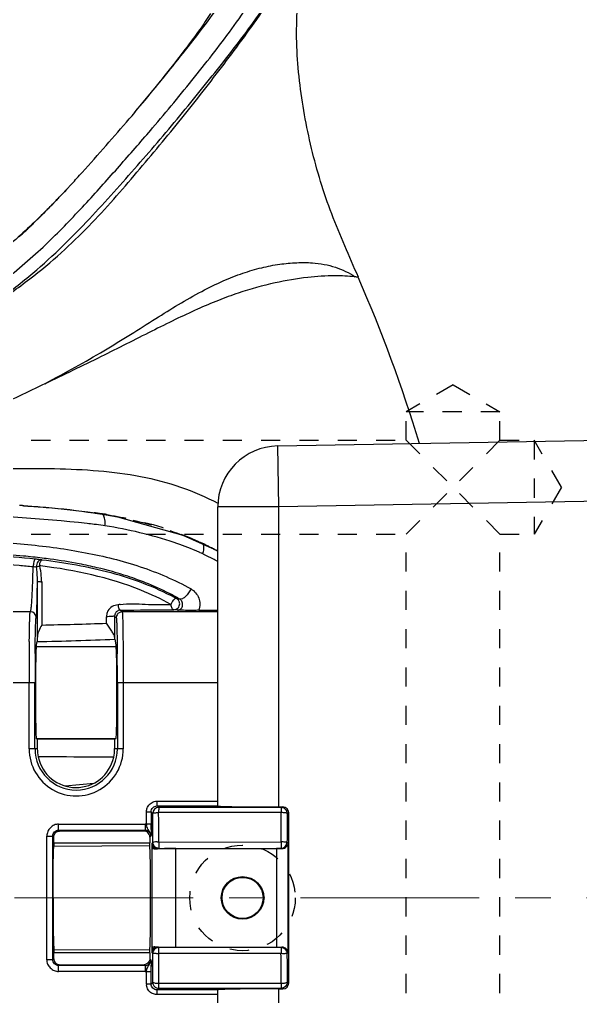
# Model space of a CAD drawing. Header units: millimetres. Extents: x 1540 to 3369, y -3458 to 1222.
# Drawn here: x 2377.7 to 2425.6, y -434.2 to -350.9 of the extents above; entities that cross this region are included whole.
import ezdxf

# ---------------------------------------------------------------- set-up
doc = ezdxf.new("R2010")
doc.units = ezdxf.units.MM
doc.header["$LTSCALE"] = 16.335
doc.linetypes.add('CENTER', pattern=[0.6, 0.375, -0.075, 0.075, -0.075])
doc.linetypes.add('HIDDEN', pattern=[0.2, 0.1, -0.1])
doc.layers.add('21', color=7, linetype='CONTINUOUS')
doc.layers.add('center', color=1, linetype='CENTER', lineweight=9)

msp = doc.modelspace()

# ---------------------------------------------------------------- linework, layer by layer
at = {"layer": '21', "color": 8, "linetype": 'HIDDEN'}
for p, q in [((2381.395, -365.728), (2381.741, -365.357)), ((2380.511, -366.661), (2380.805, -366.354)), ((2380.805, -366.354), (2381.101, -366.042)), ((2381.101, -366.042), (2381.395, -365.728)), ((2379.655, -367.535), (2379.941, -367.247)), ((2379.941, -367.247), (2380.222, -366.959)), ((2380.222, -366.959), (2380.511, -366.661)), ((2378.811, -368.364), (2379.087, -368.096)), ((2379.087, -368.096), (2379.367, -367.821)), ((2379.367, -367.821), (2379.655, -367.535)), ((2378.001, -369.125), (2378.285, -368.862)), ((2378.285, -368.862), (2378.548, -368.614)), ((2378.548, -368.614), (2378.811, -368.364)), ((2377.706, -369.393), (2378.001, -369.125)), ((2414.711, -382.005), (2410.711, -384.314)), ((2414.711, -382.005), (2418.711, -384.314)), ((2410.711, -386.737), (2410.711, -384.314)), ((2418.711, -384.314), (2410.711, -384.314)), ((2418.711, -386.737), (2418.711, -384.314)), ((2084.711, -386.737), (2410.711, -386.737)), ((2410.711, -386.737), (2414.711, -390.737)), ((2410.711, -386.737), (2410.97, -386.995)), ((2410.97, -386.995), (2411.397, -387.422)), ((2418.711, -386.737), (2414.711, -390.737)), ((2418.711, -386.737), (2418.567, -386.881)), ((2418.711, -386.737), (2421.634, -386.737)), ((2421.634, -386.737), (2421.634, -394.737)), ((2423.944, -390.737), (2421.634, -386.737)), ((2411.397, -387.422), (2411.792, -387.818)), ((2410.711, -394.737), (2414.711, -390.737)), ((2418.711, -394.737), (2414.711, -390.737)), ((2423.944, -390.737), (2421.634, -394.737)), ((2384.876, -393.039), (2384.216, -392.942)), ((2384.3, -392.959), (2384.392, -392.972)), ((2384.593, -392.998), (2384.392, -392.968)), ((2384.392, -392.972), (2384.794, -393.028)), ((2384.794, -393.028), (2384.593, -392.998)), ((2384.794, -393.028), (2384.962, -393.052)), ((2084.711, -394.737), (2410.711, -394.737)), ((2410.711, -456.737), (2410.711, -394.737)), ((2418.711, -456.737), (2418.711, -394.737)), ((2418.711, -394.737), (2421.634, -394.737)), ((2393.088, -395.406), (2393.438, -395.573)), ((2393.438, -395.573), (2393.315, -395.513)), ((2400.059, -418.046), (2400.196, -418.001)), ((2388.963, -419.641), (2388.962, -419.773)), ((2388.964, -419.506), (2388.963, -419.641)), ((2388.365, -420.055), (2388.446, -419.975)), ((2389.592, -421.548), (2389.611, -421.529)), ((2389.611, -421.457), (2389.611, -421.529)), ((2389.48, -429.947), (2389.592, -429.953)), ((2389.592, -429.953), (2389.611, -429.972)), ((2391.066, -429.953), (2389.611, -429.972)), ((2389.611, -430.043), (2389.611, -429.972)), ((2400.045, -429.972), (2399.652, -429.953)), ((2388.446, -431.526), (2388.365, -431.446))]:
    msp.add_line(p, q, dxfattribs=at)
at = {"layer": '21', "color": 7, "linetype": 'Continuous'}
for p, q in [((2382.163, -364.897), (2381.741, -365.357)), ((2399.754, -387.22), (2484.711, -385.737)), ((2399.845, -392.419), (2399.754, -387.22)), ((2484.711, -390.938), (2399.845, -392.419)), ((2383.576, -392.859), (2383.577, -392.847)), ((2383.576, -392.859), (2384.3, -392.959)), ((2383.578, -392.841), (2384.394, -392.955)), ((2384.167, -392.936), (2386.095, -393.27)), ((2384.394, -392.955), (2384.797, -393.011)), ((2384.797, -393.011), (2384.964, -393.035)), ((2384.964, -393.035), (2385.075, -393.05)), ((2394.645, -417.907), (2394.645, -392.419)), ((2399.845, -392.419), (2394.645, -392.419)), ((2399.845, -418.001), (2399.845, -392.419)), ((2386.095, -393.27), (2391.673, -394.831)), ((2385.028, -394.021), (2384.879, -394.002)), ((2391.673, -394.831), (2394.15, -395.929)), ((2393.853, -395.779), (2393.718, -395.712)), ((2393.891, -395.807), (2393.981, -395.854)), ((2394.163, -395.949), (2394.165, -395.944)), ((2394.165, -395.944), (2394.166, -395.942)), ((2394.166, -395.942), (2394.168, -395.938)), ((2394.168, -395.938), (2394.168, -395.938)), ((2379.567, -397.449), (2379.466, -397.436)), ((2378.652, -401.37), (2375.152, -401.37)), ((2378.652, -401.37), (2378.666, -401.356)), ((2386.343, -401.22), (2386.493, -401.37)), ((2394.645, -401.37), (2386.493, -401.37)), ((2391.221, -401.231), (2390.9, -401.179)), ((2379.155, -401.873), (2379.169, -401.859)), ((2385.99, -401.873), (2385.849, -401.732)), ((2385.849, -401.732), (2385.85, -402.327)), ((2385.85, -402.327), (2385.852, -403.511)), ((2379.167, -404.351), (2379.245, -403.906)), ((2385.863, -403.691), (2385.978, -404.351)), ((2385.978, -404.351), (2379.167, -404.351)), ((2379.06, -407.405), (2357.423, -407.405)), ((2378.558, -413.042), (2378.558, -407.405)), ((2379.06, -413.042), (2379.06, -407.405)), ((2386.085, -407.405), (2386.085, -413.042)), ((2394.645, -407.405), (2386.085, -407.405)), ((2386.588, -407.405), (2386.588, -413.042)), ((2379.167, -412.151), (2385.978, -412.151)), ((2379.234, -412.184), (2379.167, -412.151)), ((2385.879, -412.2), (2385.978, -412.151)), ((2379.258, -413.042), (2378.558, -413.042)), ((2386.588, -413.042), (2385.854, -413.042)), ((2381.62, -416.205), (2384.091, -415.962)), ((2389.467, -417.907), (2389.467, -417.505)), ((2389.467, -417.505), (2394.645, -417.505)), ((2389.467, -417.907), (2394.645, -417.907)), ((2389.467, -417.907), (2389.607, -418.046)), ((2400.059, -418.046), (2389.607, -418.046)), ((2399.845, -418.001), (2400.196, -418.001)), ((2400.059, -418.046), (2400.059, -418.483)), ((2388.562, -419.478), (2388.562, -418.41)), ((2388.562, -418.41), (2388.964, -418.41)), ((2388.964, -418.41), (2388.964, -419.506)), ((2389.104, -418.549), (2388.964, -418.41)), ((2389.105, -419.373), (2389.104, -418.549)), ((2400.059, -418.483), (2389.595, -418.478)), ((2400.045, -420.982), (2400.059, -418.483)), ((2400.562, -418.549), (2400.699, -418.504)), ((2400.699, -432.997), (2400.699, -418.504)), ((2381.072, -419.975), (2381.072, -419.472)), ((2381.072, -419.472), (2388.446, -419.472)), ((2388.446, -419.472), (2388.446, -419.975)), ((2388.964, -419.478), (2388.562, -419.478)), ((2389.107, -420.199), (2389.105, -419.373)), ((2380.067, -431.024), (2380.067, -420.478)), ((2380.067, -420.478), (2380.569, -420.478)), ((2380.569, -431.024), (2380.569, -420.478)), ((2380.569, -420.478), (2380.665, -420.566)), ((2381.072, -419.975), (2388.446, -419.975)), ((2381.072, -419.975), (2381.153, -420.055)), ((2388.365, -420.055), (2381.153, -420.055)), ((2388.949, -420.478), (2388.853, -420.566)), ((2388.959, -419.911), (2388.959, -419.923)), ((2389.108, -421.026), (2389.107, -420.199)), ((2380.667, -421.061), (2380.667, -421.334)), ((2380.667, -421.061), (2388.851, -421.061)), ((2380.667, -421.334), (2388.851, -421.295)), ((2388.851, -421.295), (2388.851, -421.061)), ((2389.055, -421.08), (2389.108, -421.026)), ((2389.055, -430.422), (2389.055, -421.08)), ((2389.611, -421.009), (2400.045, -420.982)), ((2389.611, -421.009), (2389.611, -421.457)), ((2400.045, -420.982), (2400.045, -421.529)), ((2400.657, -421.062), (2400.547, -421.026)), ((2400.657, -430.439), (2400.657, -421.062)), ((2389.611, -421.529), (2400.045, -421.529)), ((2391.066, -429.953), (2391.066, -421.548)), ((2399.652, -421.548), (2399.652, -429.953)), ((2400.045, -421.529), (2400.109, -421.55)), ((2380.667, -430.168), (2380.667, -430.44)), ((2388.851, -430.206), (2380.667, -430.168)), ((2388.851, -430.44), (2380.667, -430.44)), ((2388.851, -430.44), (2388.851, -430.206)), ((2389.108, -430.475), (2389.055, -430.422)), ((2389.107, -431.302), (2389.108, -430.475)), ((2389.607, -433.455), (2389.609, -430.489)), ((2389.609, -430.489), (2389.611, -430.043)), ((2400.03, -430.496), (2389.609, -430.489)), ((2391.066, -429.953), (2399.652, -429.953)), ((2400.109, -429.951), (2400.045, -429.972)), ((2400.547, -430.477), (2400.657, -430.439)), ((2380.569, -431.024), (2380.067, -431.024)), ((2380.665, -430.936), (2380.569, -431.024)), ((2388.853, -430.935), (2388.949, -431.023)), ((2389.106, -432.013), (2389.107, -431.302)), ((2381.153, -431.446), (2381.072, -431.526)), ((2381.072, -432.029), (2381.072, -431.526)), ((2388.446, -431.526), (2381.072, -431.526)), ((2388.446, -432.029), (2381.072, -432.029)), ((2381.153, -431.446), (2388.365, -431.446)), ((2388.446, -431.526), (2388.446, -432.029)), ((2388.562, -433.091), (2388.562, -432.023)), ((2388.562, -432.023), (2388.964, -432.023)), ((2388.964, -433.091), (2388.964, -432.023)), ((2389.104, -432.952), (2389.105, -432.128)), ((2389.105, -432.128), (2389.106, -432.013)), ((2388.964, -433.091), (2389.104, -432.952)), ((2389.607, -433.019), (2400.056, -433.019)), ((2400.699, -432.997), (2400.562, -432.951)), ((2388.964, -433.091), (2388.562, -433.091)), ((2389.607, -433.455), (2389.467, -433.594)), ((2389.467, -433.996), (2389.467, -433.594)), ((2394.645, -433.594), (2389.467, -433.594)), ((2389.607, -433.455), (2400.06, -433.455)), ((2394.645, -459.055), (2394.645, -433.594)), ((2399.845, -459.055), (2399.845, -433.5)), ((2399.845, -433.5), (2400.196, -433.5)), ((2400.196, -433.5), (2400.06, -433.455)), ((2394.645, -433.996), (2389.467, -433.996))]:
    msp.add_line(p, q, dxfattribs=at)
for points in [[(2388.959, -419.923), (2388.964, -419.815), (2388.967, -419.747)], [(2388.967, -419.747), (2388.968, -419.669), (2388.969, -419.587), (2388.967, -419.521), (2388.965, -419.492)], [(2388.965, -432.013), (2388.971, -431.944), (2388.973, -431.866), (2388.972, -431.794), (2388.97, -431.734), (2388.967, -431.675), (2388.964, -431.616), (2388.962, -431.561), (2388.961, -431.499)]]:
    msp.add_lwpolyline(points, dxfattribs=at)
at = {"layer": '21', "color": 8, "linetype": 'HIDDEN'}
msp.add_lwpolyline([(2388.962, -419.773), (2388.96, -419.882), (2388.959, -419.911)], dxfattribs=at)
msp.add_circle((2396.757, -425.751), 4.5, dxfattribs=at)
at = {"layer": '21', "color": 7, "linetype": 'Continuous'}
for radius in [1.811, 1.75]:
    msp.add_circle((2396.757, -425.751), radius, dxfattribs=at)
for centre, radius, start, end in [((2405.164, -382.688), 9.952, 81.54493, 83.23082), ((2284.698, -425.751), 132.914, 16.94618, 23.45673), ((2399.845, -392.419), 5.2, 90.99999, 180), ((2371.694, -497.53), 105.411, 86.5193, 86.71788), ((2371.974, -487.304), 95.181, 86.30297, 86.52545), ((2377.843, -441.19), 48.674, 82.2629, 82.48769), ((2371.997, -495.335), 102.149, 83.19711, 83.5272), ((2372.402, -491.937), 98.726, 82.73949, 83.19643), ((2382.584, -420.211), 26.12, 66.35464, 66.99337), ((2382.677, -419.997), 25.886, 66.14677, 66.35398), ((2382.755, -419.821), 25.695, 65.62453, 66.14716), ((2345.533, -492.063), 106.937, 63.17255, 63.43307), ((2376.654, -428.718), 37.152, 62.35698, 62.8259), ((2422.336, -341.676), 61.15, 242.37355, 242.56574), ((2380.416, -422.523), 29.919, 61.94813, 62.64713), ((2386.312, -411.429), 17.356, 61.30863, 61.90458), ((2373.566, -447.128), 50.716, 82.29428, 83.07758), ((2365.728, -452.129), 62.187, 62.72895, 63.17245), ((2374.154, -435.783), 43.797, 62.10543, 62.72884), ((2375.973, -433.008), 36.387, 76.68453, 77.86111), ((2378.621, -423.813), 26.811, 68.40954, 69.9492), ((2381.051, -418.51), 20.876, 61.11221, 61.76298), ((2380.655, -419.292), 21.85, 60.45996, 61.20071), ((2378.666, -401.859), 0.503, 0.01994, 89.97867), ((2387.164, -406.171), 5.501, 98.92939, 100.71805), ((2373.771, 1244.903), 1646.171, 270.437573, 270.596196), ((2386.49, -401.874), 0.499, 168.42816, 179.90361), ((2371.699, -15.377), 387.192, 271.17486, 271.99235), ((2711.125, -407.354), 332.567, 179.4034, 180.00874), ((2369.603, -5.361), 398.662, 271.38585, 272.33751), ((2670.11, -407.368), 291.05, 179.5194, 179.83957), ((2701.544, -407.426), 322.483, 179.84489, 179.99623), ((2063.566, -407.426), 322.519, 0.00374, 0.15416), ((2382.573, -413.042), 4.015, 179.9999, 0.00007), ((2382.573, -413.042), 3.512, 180, 0), ((2382.711, -413.013), 3.453, 180.47975, 191.91771), ((2382.405, -413.013), 3.449, 347.41304, 359.50898), ((2382.556, -413.049), 3.293, 191.92678, 347.41515), ((2389.607, -418.55), 0.503, 90.0266, 179.92652), ((3417.366, -425.679), 1016.829, 179.598269, 179.737817), ((2388.441, -420.563), 1.092, 83.63252, 89.74068), ((2389.147, -419.478), 0.585, 180.02768, 188.55204), ((2340.434, -419.479), 48.53, 359.56285, 359.96796), ((2327.914, -421.056), 52.753, 359.99437, 0.53248), ((2433.918, -421.028), 45.067, 179.41275, 180.04273), ((2400.044, -421.026), 0.503, 270.07729, 359.99012), ((2335.6, -430.474), 45.067, 359.41275, 0.04273), ((2441.602, -430.445), 52.752, 179.99437, 180.53249), ((2389.612, -430.476), 0.503, 90.02648, 157.48466), ((2390.967, -344.374), 85.579, 269.16405, 270.0667), ((3416.719, -425.438), 1016.185, 180.284139, 180.42365), ((2388.442, -430.961), 1.069, 270.18621, 276.42506), ((2346.075, -431.992), 42.89, 359.97244, 0.51506), ((2389.711, -433.05), 1.15, 182.03829, 187.35163), ((2389.607, -432.955), 0.499, 258.54371, 269.90501)]:
    msp.add_arc(centre, radius, start, end, dxfattribs=at)
at = {"layer": '21', "color": 8, "linetype": 'HIDDEN'}
for centre, radius, start, end in [((2385.056, -388.2), 4.816, 259.3784, 259.9605), ((2380.039, -427.245), 34.546, 81.62184, 81.80678), ((2380.063, -427.084), 34.384, 81.3948, 81.62187), ((2386.719, -409.108), 15.11, 62.82067, 63.95881), ((2408.464, -365.955), 33.21, 243.38439, 243.6395), ((2114.004, -407.261), 272.081, 0.14808, 0.48617), ((2385.399, -343.887), 77.775, 272.8087, 273.00397), ((2387.656, -387.214), 34.389, 273.03253, 273.2274), ((2386.855, -478.725), 48.849, 86.91942, 87.23653)]:
    msp.add_arc(centre, radius, start, end, dxfattribs=at)
at = {"layer": '21', "color": 7, "linetype": 'Continuous'}
for centre, major_axis, ratio, start_param, end_param in [((2359.452, -400.13), (71.627, 0), 0.017455, -1.082829, -1.05717), ((2379.167, -408.251), (0, 3.9), 0.017455, -0.001267, 3.141704), ((2385.978, -408.251), (0, 3.9), 0.017455, -3.141704, 0), ((2399.845, -417.91), (5.2, 0), 0.017455, 3.141593, 4.712389), ((2400.195, -418.504), (0.478, 0.159), 0.998478, -0.32105, 1.248833), ((2388.843, -425.751), (0, 4.477), 0.017455, -1.570796, -0.098336), ((2399.652, -421.566), (1.006, 0), 0.017455, 1.09903, 1.570796), ((2380.675, -425.751), (0, 4.439), 0.017455, -4.712389, -3.240912), ((2399.652, -429.935), (1.006, 0), 0.017455, -1.570796, -1.09903), ((2400.195, -432.997), (0.478, -0.159), 0.998478, -1.248829, 0.32105), ((2399.845, -433.591), (5.2, 0), 0.017455, 1.570796, 3.141593)]:
    msp.add_ellipse(centre, major_axis=major_axis, ratio=ratio, start_param=start_param, end_param=end_param, dxfattribs=at)
for points, knots in [([(2387.562, -358.785), (2388.159, -358.085), (2389.325, -356.671), (2391.621, -353.843), (2394.47, -350.221), (2397.031, -346.343), (2398.993, -343.132), (2399.966, -341.522), (2400.431, -340.715)], [0, 0, 0, 0, 0.124139, 0.247507, 0.491806, 0.745953, 0.874347, 1, 1, 1, 1]), ([(2389.092, -360.111), (2390.306, -358.688), (2392.665, -355.812), (2396.152, -351.372), (2399.27, -346.627), (2401.239, -343.35), (2402.186, -341.701)], [0, 0, 0, 0, 0.247996, 0.49322, 0.747876, 1, 1, 1, 1]), ([(2367.958, -378.648), (2369.333, -378.328), (2371.948, -377.326), (2375.457, -375.293), (2378.554, -373.082), (2381.27, -370.829), (2383.64, -368.54), (2385.769, -366.227), (2387.751, -363.902), (2389.683, -361.6), (2391.57, -359.302), (2393.401, -356.991), (2395.182, -354.671), (2396.918, -352.345), (2398.592, -349.994), (2400.23, -347.632), (2401.816, -345.239), (2402.807, -343.604), (2403.291, -342.779)], [0, 0, 0, 0, 0.08256, 0.162209, 0.236728, 0.304851, 0.368374, 0.42925, 0.488573, 0.547019, 0.60497, 0.662456, 0.719443, 0.775975, 0.832181, 0.888213, 0.944052, 1, 1, 1, 1]), ([(2368.007, -378.468), (2369.369, -378.121), (2371.359, -377.424), (2373.811, -376.144), (2376.028, -374.744), (2378.496, -372.868), (2381.107, -370.526), (2383.412, -368.196), (2385.524, -365.89), (2387.536, -363.609), (2389.502, -361.355), (2391.413, -359.095), (2393.876, -356.076), (2396.28, -353.045), (2398.538, -349.934), (2400.169, -347.578), (2401.714, -345.164), (2402.649, -343.497), (2403.113, -342.66)], [0, 0, 0, 0, 0.082587, 0.12291, 0.162242, 0.236498, 0.304644, 0.368076, 0.428912, 0.488256, 0.546699, 0.604596, 0.662071, 0.775524, 0.831722, 0.887799, 0.9438, 1, 1, 1, 1]), ([(2394.034, -350.354), (2393.736, -350.823), (2392.965, -351.94), (2391.549, -353.828), (2389.706, -356.181), (2388.316, -357.871), (2387.552, -358.776)], [0, 0, 0, 0, 0.156848, 0.382655, 0.665899, 1, 1, 1, 1]), ([(2406.637, -372.839), (2406.25, -371.943), (2405.463, -370.158), (2404.337, -367.455), (2403.383, -364.685), (2402.619, -361.856), (2402.014, -358.989), (2401.439, -355.129), (2401.3, -352.186), (2401.418, -350.239)], [0, 0, 0, 0, 0.125029, 0.250006, 0.374966, 0.500042, 0.625107, 0.750119, 1, 1, 1, 1]), ([(2382.172, -364.905), (2382.179, -364.898), (2382.484, -364.565), (2383.474, -363.474), (2385.111, -361.626), (2386.606, -359.922), (2387.417, -358.976), (2387.572, -358.793)], [0, 0, 0, 0, 0.003517, 0.166258, 0.541666, 0.911779, 1, 1, 1, 1]), ([(2383.664, -366.254), (2384.596, -365.238), (2386.412, -363.196), (2388.213, -361.141), (2389.092, -360.111)], [0, 0, 0, 0, 0.504574, 1, 1, 1, 1]), ([(2381.741, -365.357), (2381.28, -365.855), (2380.326, -366.856), (2378.822, -368.341), (2377.207, -369.82), (2376.063, -370.765), (2375.474, -371.236)], [0, 0, 0, 0, 0.236703, 0.482432, 0.736966, 1, 1, 1, 1]), ([(2367.542, -377.381), (2367.994, -377.266), (2368.888, -377.019), (2370.206, -376.598), (2371.486, -376.113), (2372.713, -375.546), (2373.888, -374.901), (2374.995, -374.175), (2376.039, -373.406), (2377.349, -372.383), (2378.875, -371.084), (2381.11, -368.986), (2382.662, -367.347), (2383.664, -366.254)], [0, 0, 0, 0, 0.070079, 0.139751, 0.208273, 0.276082, 0.343187, 0.409916, 0.475185, 0.538494, 0.660197, 0.776786, 1, 1, 1, 1]), ([(2379.905, -381.914), (2380.768, -381.443), (2382.459, -380.53), (2384.902, -379.14), (2387.18, -377.745), (2389.924, -376), (2392.509, -374.392), (2395.027, -373.162), (2396.736, -372.486), (2398.35, -372.01), (2399.887, -371.709), (2401.125, -371.601), (2402.056, -371.584), (2402.84, -371.602), (2403.712, -371.725), (2404.668, -371.959), (2405.553, -372.313), (2406.093, -372.627), (2406.347, -372.801)], [0, 0, 0, 0, 0.100889, 0.196996, 0.288301, 0.374678, 0.530609, 0.600036, 0.661781, 0.718968, 0.772341, 0.822151, 0.846178, 0.867786, 0.902576, 0.936203, 0.968483, 1, 1, 1, 1]), ([(2406.337, -372.805), (2405.771, -372.74), (2404.427, -372.688), (2402.147, -372.831), (2399.385, -373.307), (2396.846, -374.009), (2394.648, -374.811), (2392.857, -375.576), (2390.972, -376.468), (2388.24, -377.828), (2384.557, -379.692), (2381.507, -381.162), (2379.904, -381.914)], [0, 0, 0, 0, 0.060365, 0.142118, 0.241506, 0.356692, 0.420602, 0.489215, 0.562829, 0.641425, 0.812435, 1, 1, 1, 1]), ([(2379.904, -381.914), (2379.177, -382.274), (2377.699, -382.988), (2375.447, -384.046), (2373.129, -385.075), (2371.552, -385.724), (2370.755, -386.043)], [0, 0, 0, 0, 0.24232, 0.490503, 0.743444, 1, 1, 1, 1]), ([(2364.881, -389.135), (2366.226, -389.143), (2368.905, -389.178), (2372.902, -389.186), (2376.84, -389.137), (2380.695, -389.128), (2384.44, -389.284), (2388.05, -389.744), (2391.487, -390.635), (2393.635, -391.567), (2394.656, -392.11)], [0, 0, 0, 0, 0.133563, 0.266024, 0.396747, 0.524605, 0.648685, 0.768657, 0.885233, 1, 1, 1, 1]), ([(2383.513, -393.838), (2379.585, -393.392), (2371.556, -392.934), (2363.527, -392.979), (2359.452, -393.053)], [0, 0, 0, 0, 0.492377, 1, 1, 1, 1]), ([(2378.093, -392.314), (2378.556, -392.342), (2380.388, -392.467), (2382.217, -392.655), (2383.577, -392.842)], [0, 0, 0, 0, 0.25237, 1, 1, 1, 1]), ([(2378.111, -392.321), (2378.573, -392.351), (2380.398, -392.482), (2382.221, -392.671), (2383.576, -392.859)], [0, 0, 0, 0, 0.252735, 1, 1, 1, 1]), ([(2384.207, -392.933), (2384.169, -392.929), (2384.032, -392.909), (2384.143, -392.928), (2384.168, -392.933)], [0, 0, 0, 0, 0.60236, 1, 1, 1, 1]), ([(2385.075, -393.05), (2384.906, -393.028), (2384.68, -392.997), (2384.454, -392.967), (2384.396, -392.959)], [0, 0, 0, 0, 0.746919, 1, 1, 1, 1]), ([(2384.898, -393.116), (2384.892, -393.107), (2384.87, -393.076), (2384.842, -393.048), (2384.818, -393.036)], [0, 0, 0, 0, 0.290512, 1, 1, 1, 1]), ([(2385.028, -394.021), (2385.051, -393.849), (2385.047, -393.595), (2384.98, -393.294), (2384.93, -393.167), (2384.898, -393.116)], [0, 0, 0, 0, 0.562659, 0.806909, 1, 1, 1, 1]), ([(2392.792, -396.168), (2392.182, -395.909), (2389.667, -394.952), (2387.028, -394.345), (2385.028, -394.021)], [0, 0, 0, 0, 0.24663, 1, 1, 1, 1]), ([(2373.405, -395.333), (2375.093, -395.374), (2378.43, -395.557), (2383.333, -396.227), (2388.037, -397.384), (2390.987, -398.638), (2392.366, -399.404)], [0, 0, 0, 0, 0.258942, 0.511938, 0.758035, 1, 1, 1, 1]), ([(2379.679, -396.782), (2379.145, -396.717), (2376.99, -396.489), (2374.823, -396.377), (2373.194, -396.332)], [0, 0, 0, 0, 0.247985, 1, 1, 1, 1]), ([(2393.359, -396.417), (2393.411, -396.28), (2393.474, -396.029), (2393.478, -395.76), (2393.442, -395.653)], [0, 0, 0, 0, 0.56441, 1, 1, 1, 1]), ([(2394.168, -395.938), (2394.142, -395.924), (2394.037, -395.871), (2393.932, -395.818), (2393.853, -395.779)], [0, 0, 0, 0, 0.256242, 1, 1, 1, 1]), ([(2394.645, -396.191), (2394.526, -396.126), (2394.367, -396.041), (2394.208, -395.958), (2394.168, -395.938)], [0, 0, 0, 0, 0.754296, 1, 1, 1, 1]), ([(2378.9, -397.534), (2378.501, -397.49), (2376.896, -397.33), (2375.287, -397.223), (2374.079, -397.14)], [0, 0, 0, 0, 0.248962, 1, 1, 1, 1]), ([(2374.188, -396.487), (2374.598, -396.506), (2376.23, -396.591), (2377.859, -396.718), (2379.076, -396.849)], [0, 0, 0, 0, 0.251121, 1, 1, 1, 1]), ([(2379.076, -396.849), (2379.065, -396.849), (2379.041, -396.876), (2379.003, -396.955), (2378.957, -397.107), (2378.917, -397.312), (2378.901, -397.461), (2378.9, -397.534)], [0, 0, 0, 0, 0.045565, 0.127212, 0.379609, 0.694408, 1, 1, 1, 1]), ([(2379.076, -396.849), (2379.133, -396.855), (2379.327, -396.877), (2379.521, -396.902), (2379.657, -396.924)], [0, 0, 0, 0, 0.297658, 1, 1, 1, 1]), ([(2379.657, -396.924), (2379.528, -396.913), (2379.247, -397.081), (2379.167, -397.379), (2379.188, -397.526)], [0, 0, 0, 0, 0.465134, 1, 1, 1, 1]), ([(2379.483, -397.305), (2379.474, -397.254), (2379.494, -397.153), (2379.553, -397.058), (2379.583, -396.989), (2379.597, -396.952), (2379.621, -396.925), (2379.645, -396.923), (2379.657, -396.924)], [0, 0, 0, 0, 0.347652, 0.651777, 0.766449, 0.853148, 0.920977, 1, 1, 1, 1]), ([(2379.657, -396.924), (2381.633, -397.16), (2385.51, -397.822), (2389.226, -399.204), (2390.928, -400.118)], [0, 0, 0, 0, 0.50739, 1, 1, 1, 1]), ([(2383.625, -397.434), (2383.357, -397.377), (2382.277, -397.157), (2381.188, -396.981), (2380.367, -396.87)], [0, 0, 0, 0, 0.248248, 1, 1, 1, 1]), ([(2378.666, -401.356), (2378.675, -401.352), (2378.689, -401.321), (2378.705, -401.266), (2378.722, -401.175), (2378.747, -400.996), (2378.776, -400.699), (2378.807, -400.259), (2378.836, -399.713), (2378.862, -399.068), (2378.884, -398.331), (2378.895, -397.809), (2378.9, -397.534)], [0, 0, 0, 0, 0.007917, 0.023522, 0.04722, 0.078867, 0.165081, 0.280533, 0.423567, 0.592335, 0.785025, 1, 1, 1, 1]), ([(2379.188, -397.526), (2379.149, -397.538), (2379.051, -397.546), (2378.955, -397.54), (2378.9, -397.534)], [0, 0, 0, 0, 0.427497, 1, 1, 1, 1]), ([(2379.188, -397.526), (2379.23, -397.517), (2379.32, -397.479), (2379.413, -397.448), (2379.466, -397.436)], [0, 0, 0, 0, 0.433212, 1, 1, 1, 1]), ([(2379.267, -398.755), (2379.268, -398.654), (2379.261, -398.243), (2379.224, -397.833), (2379.188, -397.526)], [0, 0, 0, 0, 0.24677, 1, 1, 1, 1]), ([(2379.466, -397.436), (2379.464, -397.414), (2379.472, -397.37), (2379.478, -397.326), (2379.483, -397.305)], [0, 0, 0, 0, 0.502366, 1, 1, 1, 1]), ([(2390.645, -400.736), (2389.819, -400.274), (2386.31, -398.62), (2382.464, -397.817), (2379.567, -397.449)], [0, 0, 0, 0, 0.244831, 1, 1, 1, 1]), ([(2387.814, -398.627), (2387.534, -398.525), (2386.396, -398.13), (2385.235, -397.808), (2384.354, -397.599)], [0, 0, 0, 0, 0.247538, 1, 1, 1, 1]), ([(2379.169, -401.859), (2379.173, -401.852), (2379.178, -401.828), (2379.189, -401.752), (2379.2, -401.594), (2379.214, -401.334), (2379.226, -400.979), (2379.238, -400.535), (2379.254, -399.784), (2379.263, -399.181), (2379.267, -398.755)], [0, 0, 0, 0, 0.007912, 0.022921, 0.07564, 0.159951, 0.274756, 0.418184, 0.58858, 1, 1, 1, 1]), ([(2379.267, -398.755), (2379.268, -398.759), (2379.281, -398.763), (2379.301, -398.769), (2379.336, -398.774), (2379.401, -398.782), (2379.502, -398.789), (2379.587, -398.793), (2379.634, -398.794)], [0, 0, 0, 0, 0.02873, 0.091061, 0.185226, 0.307538, 0.620926, 1, 1, 1, 1]), ([(2391.181, -400.144), (2390.965, -400.025), (2390.088, -399.562), (2389.18, -399.157), (2388.487, -398.883)], [0, 0, 0, 0, 0.248832, 1, 1, 1, 1]), ([(2392.366, -399.404), (2392.257, -399.648), (2392.009, -399.958), (2391.683, -400.236), (2391.489, -400.31), (2391.428, -400.282)], [0, 0, 0, 0, 0.599726, 0.848556, 1, 1, 1, 1]), ([(2392.366, -399.404), (2392.513, -399.494), (2392.78, -399.725), (2393.046, -400.18), (2393.151, -400.705), (2393.093, -401.064), (2393.033, -401.234)], [0, 0, 0, 0, 0.247472, 0.493416, 0.741535, 1, 1, 1, 1]), ([(2391.136, -400.232), (2391.082, -400.208), (2390.96, -400.268), (2390.847, -400.384), (2390.78, -400.474), (2390.749, -400.524)], [0, 0, 0, 0, 0.348646, 0.652133, 1, 1, 1, 1]), ([(2391.401, -400.672), (2391.4, -400.583), (2391.35, -400.402), (2391.214, -400.274), (2391.136, -400.232)], [0, 0, 0, 0, 0.500707, 1, 1, 1, 1]), ([(2391.221, -401.231), (2391.311, -401.229), (2391.5, -401.152), (2391.642, -400.929), (2391.651, -400.71), (2391.616, -400.54), (2391.543, -400.39), (2391.47, -400.308), (2391.428, -400.282)], [0, 0, 0, 0, 0.218232, 0.46024, 0.59794, 0.741726, 0.879205, 1, 1, 1, 1]), ([(2378.666, -401.356), (2378.375, -401.358), (2377.204, -401.363), (2376.032, -401.367), (2375.152, -401.37)], [0, 0, 0, 0, 0.248189, 1, 1, 1, 1]), ([(2378.576, -403.891), (2378.578, -403.709), (2378.582, -403.363), (2378.59, -402.874), (2378.599, -402.446), (2378.608, -402.085), (2378.618, -401.796), (2378.627, -401.602), (2378.635, -401.487), (2378.64, -401.429), (2378.646, -401.393), (2378.648, -401.374), (2378.652, -401.37)], [0, 0, 0, 0, 0.216539, 0.41138, 0.581775, 0.725351, 0.840319, 0.925002, 0.955636, 0.978365, 0.993134, 1, 1, 1, 1]), ([(2386.141, -400.766), (2385.971, -400.784), (2385.627, -400.872), (2385.361, -401.127), (2385.278, -401.281)], [0, 0, 0, 0, 0.494007, 1, 1, 1, 1]), ([(2386.493, -401.37), (2386.407, -401.37), (2386.23, -401.416), (2386.101, -401.546), (2386.058, -401.621)], [0, 0, 0, 0, 0.499984, 1, 1, 1, 1]), ([(2386.343, -401.22), (2386.278, -401.221), (2386.19, -401.242), (2386.113, -401.282), (2386.093, -401.294)], [0, 0, 0, 0, 0.742486, 1, 1, 1, 1]), ([(2386.141, -400.766), (2386.146, -400.872), (2386.178, -401.021), (2386.258, -401.172), (2386.317, -401.219), (2386.343, -401.22)], [0, 0, 0, 0, 0.613984, 0.84566, 1, 1, 1, 1]), ([(2386.31, -400.737), (2386.67, -400.68), (2387.392, -400.649), (2388.834, -400.75), (2389.917, -400.743), (2390.645, -400.736)], [0, 0, 0, 0, 0.252133, 0.496417, 1, 1, 1, 1]), ([(2386.493, -401.37), (2386.5, -401.376), (2386.501, -401.41), (2386.511, -401.47), (2386.516, -401.569), (2386.521, -401.646), (2386.523, -401.691)], [0, 0, 0, 0, 0.085209, 0.280507, 0.585853, 1, 1, 1, 1]), ([(2390.645, -400.736), (2390.641, -400.842), (2390.688, -400.998), (2390.802, -401.135), (2390.87, -401.177), (2390.9, -401.179)], [0, 0, 0, 0, 0.589506, 0.830342, 1, 1, 1, 1]), ([(2393.033, -401.234), (2392.883, -401.236), (2392.279, -401.239), (2391.675, -401.235), (2391.221, -401.231)], [0, 0, 0, 0, 0.247789, 1, 1, 1, 1]), ([(2379.071, -404.927), (2379.074, -404.57), (2379.081, -403.921), (2379.096, -403.059), (2379.114, -402.427), (2379.128, -402.088), (2379.14, -401.964)], [0, 0, 0, 0, 0.360683, 0.656945, 0.87341, 1, 1, 1, 1]), ([(2379.14, -401.964), (2379.142, -401.943), (2379.147, -401.913), (2379.149, -401.88), (2379.155, -401.873)], [0, 0, 0, 0, 0.689632, 1, 1, 1, 1]), ([(2385.16, -402.335), (2385.16, -402.287), (2385.158, -402.102), (2385.154, -401.916), (2385.158, -401.777)], [0, 0, 0, 0, 0.254045, 1, 1, 1, 1]), ([(2385.849, -401.732), (2385.848, -401.731), (2385.841, -401.733), (2385.828, -401.732), (2385.806, -401.735), (2385.765, -401.74), (2385.699, -401.748), (2385.606, -401.757), (2385.5, -401.767), (2385.35, -401.777), (2385.234, -401.78), (2385.158, -401.777)], [0, 0, 0, 0, 0.007853, 0.027925, 0.059301, 0.100703, 0.208988, 0.346303, 0.502248, 0.668543, 1, 1, 1, 1]), ([(2385.913, -401.477), (2385.903, -401.496), (2385.864, -401.575), (2385.849, -401.665), (2385.849, -401.732)], [0, 0, 0, 0, 0.236633, 1, 1, 1, 1]), ([(2385.99, -401.873), (2385.992, -401.874), (2385.997, -401.889), (2385.999, -401.905), (2386.001, -401.918)], [0, 0, 0, 0, 0.12705, 1, 1, 1, 1]), ([(2386.006, -401.965), (2386.017, -402.09), (2386.032, -402.432), (2386.05, -403.069), (2386.065, -403.939), (2386.072, -404.594), (2386.075, -404.953)], [0, 0, 0, 0, 0.126791, 0.343176, 0.639567, 1, 1, 1, 1]), ([(2386.523, -401.691), (2386.536, -401.98), (2386.552, -402.714), (2386.559, -403.447), (2386.565, -403.891)], [0, 0, 0, 0, 0.394638, 1, 1, 1, 1]), ([(2379.638, -402.487), (2379.546, -402.654), (2379.413, -402.897), (2379.295, -403.227), (2379.263, -403.385), (2379.262, -403.46)], [0, 0, 0, 0, 0.543598, 0.788068, 1, 1, 1, 1]), ([(2385.852, -403.511), (2385.85, -403.435), (2385.762, -403.259), (2385.589, -402.995), (2385.372, -402.68), (2385.225, -402.454), (2385.16, -402.335)], [0, 0, 0, 0, 0.166169, 0.411431, 0.701942, 1, 1, 1, 1]), ([(2379.262, -403.46), (2379.26, -403.561), (2379.254, -403.709), (2379.253, -403.859), (2379.245, -403.906)], [0, 0, 0, 0, 0.678211, 1, 1, 1, 1]), ([(2385.863, -403.691), (2385.862, -403.684), (2385.856, -403.624), (2385.854, -403.564), (2385.852, -403.511)], [0, 0, 0, 0, 0.127437, 1, 1, 1, 1]), ([(2386.565, -403.891), (2386.568, -404.158), (2386.583, -405.329), (2386.589, -406.501), (2386.588, -407.405)], [0, 0, 0, 0, 0.228071, 1, 1, 1, 1]), ([(2379.234, -412.184), (2379.795, -412.185), (2382.01, -412.19), (2384.225, -412.195), (2385.879, -412.2)], [0, 0, 0, 0, 0.253444, 1, 1, 1, 1]), ([(2379.234, -412.184), (2379.238, -412.188), (2379.236, -412.213), (2379.244, -412.256), (2379.245, -412.33), (2379.249, -412.428), (2379.251, -412.552), (2379.255, -412.759), (2379.257, -412.925), (2379.258, -413.042)], [0, 0, 0, 0, 0.021207, 0.07489, 0.160232, 0.27598, 0.420371, 0.591501, 1, 1, 1, 1]), ([(2385.854, -413.042), (2385.855, -412.926), (2385.857, -412.761), (2385.861, -412.557), (2385.864, -412.436), (2385.868, -412.341), (2385.869, -412.269), (2385.876, -412.228), (2385.875, -412.205), (2385.879, -412.2)], [0, 0, 0, 0, 0.414106, 0.585675, 0.729152, 0.843211, 0.926687, 0.979002, 1, 1, 1, 1]), ([(2385.771, -413.764), (2385.243, -413.761), (2383.097, -413.748), (2380.951, -413.732), (2379.332, -413.727)], [0, 0, 0, 0, 0.246062, 1, 1, 1, 1]), ([(2388.562, -418.41), (2388.563, -418.374), (2388.574, -418.238), (2388.612, -418.104), (2388.655, -418.013)], [0, 0, 0, 0, 0.26135, 1, 1, 1, 1]), ([(2388.655, -418.013), (2388.709, -417.901), (2388.868, -417.696), (2389.098, -417.576), (2389.22, -417.542)], [0, 0, 0, 0, 0.494525, 1, 1, 1, 1]), ([(2388.964, -418.41), (2388.964, -418.283), (2389.082, -418.025), (2389.34, -417.907), (2389.467, -417.907)], [0, 0, 0, 0, 0.499993, 1, 1, 1, 1]), ([(2389.607, -418.046), (2389.607, -418.052), (2389.605, -418.122), (2389.608, -418.192), (2389.607, -418.257)], [0, 0, 0, 0, 0.074683, 1, 1, 1, 1]), ([(2400.562, -418.549), (2400.562, -418.439), (2400.485, -418.212), (2400.281, -418.085), (2400.173, -418.06)], [0, 0, 0, 0, 0.499842, 1, 1, 1, 1]), ([(2389.104, -418.549), (2389.104, -418.543), (2389.121, -418.531), (2389.166, -418.513), (2389.248, -418.508), (2389.368, -418.504), (2389.451, -418.464), (2389.502, -418.459)], [0, 0, 0, 0, 0.046159, 0.12776, 0.36226, 0.628695, 1, 1, 1, 1]), ([(2389.607, -418.257), (2389.606, -418.274), (2389.604, -418.348), (2389.599, -418.422), (2389.595, -418.478)], [0, 0, 0, 0, 0.230966, 1, 1, 1, 1]), ([(2389.611, -421.009), (2389.61, -420.797), (2389.612, -419.954), (2389.616, -419.11), (2389.595, -418.478)], [0, 0, 0, 0, 0.25119, 1, 1, 1, 1]), ([(2400.562, -418.549), (2400.56, -418.544), (2400.543, -418.533), (2400.492, -418.516), (2400.389, -418.499), (2400.237, -418.486), (2400.122, -418.483), (2400.059, -418.483)], [0, 0, 0, 0, 0.036791, 0.102797, 0.32239, 0.636306, 1, 1, 1, 1]), ([(2381.072, -419.472), (2380.949, -419.459), (2380.683, -419.516), (2380.369, -419.761), (2380.13, -420.084), (2380.064, -420.35), (2380.067, -420.478)], [0, 0, 0, 0, 0.238524, 0.494313, 0.754589, 1, 1, 1, 1]), ([(2380.569, -420.478), (2380.569, -420.35), (2380.686, -420.092), (2380.945, -419.975), (2381.072, -419.975)], [0, 0, 0, 0, 0.5, 1, 1, 1, 1]), ([(2380.665, -420.566), (2380.666, -420.425), (2380.781, -420.159), (2381.04, -420.058), (2381.153, -420.055)], [0, 0, 0, 0, 0.554524, 1, 1, 1, 1]), ([(2388.853, -420.564), (2388.852, -420.423), (2388.736, -420.158), (2388.478, -420.058), (2388.365, -420.055)], [0, 0, 0, 0, 0.554469, 1, 1, 1, 1]), ([(2388.949, -420.478), (2388.949, -420.393), (2388.891, -420.219), (2388.764, -420.094), (2388.689, -420.048)], [0, 0, 0, 0, 0.492895, 1, 1, 1, 1]), ([(2388.949, -420.478), (2388.949, -420.37), (2388.875, -420.153), (2388.749, -419.976), (2388.693, -419.881)], [0, 0, 0, 0, 0.49318, 1, 1, 1, 1]), ([(2388.957, -420.248), (2388.956, -420.272), (2388.954, -420.349), (2388.952, -420.425), (2388.949, -420.478)], [0, 0, 0, 0, 0.316787, 1, 1, 1, 1]), ([(2388.963, -419.849), (2388.962, -419.887), (2388.961, -420.02), (2388.959, -420.153), (2388.957, -420.248)], [0, 0, 0, 0, 0.285201, 1, 1, 1, 1]), ([(2380.597, -425.751), (2380.597, -425.218), (2380.601, -424.225), (2380.612, -423.048), (2380.627, -422.26), (2380.637, -421.832), (2380.651, -421.537), (2380.658, -421.385), (2380.667, -421.334)], [0, 0, 0, 0, 0.361364, 0.674271, 0.799154, 0.897065, 0.964765, 1, 1, 1, 1]), ([(2389.055, -421.08), (2389.059, -421.158), (2389.112, -421.322), (2389.237, -421.446), (2389.315, -421.488)], [0, 0, 0, 0, 0.469039, 1, 1, 1, 1]), ([(2389.229, -421.567), (2389.201, -421.531), (2389.106, -421.385), (2389.058, -421.209), (2389.055, -421.08)], [0, 0, 0, 0, 0.260003, 1, 1, 1, 1]), ([(2389.108, -421.026), (2389.116, -421.018), (2389.151, -420.999), (2389.261, -420.961), (2389.369, -420.947), (2389.447, -420.955)], [0, 0, 0, 0, 0.098323, 0.327202, 1, 1, 1, 1]), ([(2389.611, -421.529), (2389.526, -421.529), (2389.351, -421.471), (2389.225, -421.343), (2389.18, -421.268)], [0, 0, 0, 0, 0.49414, 1, 1, 1, 1]), ([(2389.447, -420.955), (2389.461, -420.956), (2389.518, -420.965), (2389.573, -420.987), (2389.611, -421.009)], [0, 0, 0, 0, 0.2392, 1, 1, 1, 1]), ([(2400.547, -421.026), (2400.545, -421.021), (2400.527, -421.017), (2400.497, -421.011), (2400.449, -421.003), (2400.359, -420.991), (2400.223, -420.981), (2400.107, -420.982), (2400.045, -420.982)], [0, 0, 0, 0, 0.031126, 0.094752, 0.190743, 0.315416, 0.632005, 1, 1, 1, 1]), ([(2400.109, -421.55), (2400.255, -421.551), (2400.53, -421.438), (2400.648, -421.178), (2400.657, -421.062)], [0, 0, 0, 0, 0.557611, 1, 1, 1, 1]), ([(2389.112, -421.575), (2389.098, -421.576), (2389.081, -421.58), (2389.057, -421.578), (2389.054, -421.583)], [0, 0, 0, 0, 0.723205, 1, 1, 1, 1]), ([(2389.267, -421.567), (2389.251, -421.568), (2389.2, -421.57), (2389.148, -421.572), (2389.112, -421.575)], [0, 0, 0, 0, 0.306331, 1, 1, 1, 1]), ([(2389.572, -421.56), (2389.537, -421.56), (2389.417, -421.563), (2389.296, -421.565), (2389.21, -421.568)], [0, 0, 0, 0, 0.289919, 1, 1, 1, 1]), ([(2391.066, -421.548), (2390.928, -421.548), (2390.43, -421.549), (2389.932, -421.553), (2389.572, -421.56)], [0, 0, 0, 0, 0.278297, 1, 1, 1, 1]), ([(2388.851, -430.206), (2388.86, -430.154), (2388.867, -430.002), (2388.881, -429.704), (2388.892, -429.273), (2388.907, -428.477), (2388.918, -427.29), (2388.921, -426.288), (2388.921, -425.751)], [0, 0, 0, 0, 0.035082, 0.102679, 0.200537, 0.325418, 0.63844, 1, 1, 1, 1]), ([(2389.054, -429.918), (2389.057, -429.923), (2389.082, -429.921), (2389.098, -429.925), (2389.112, -429.926)], [0, 0, 0, 0, 0.276697, 1, 1, 1, 1]), ([(2389.055, -430.422), (2389.056, -430.379), (2389.074, -430.205), (2389.149, -430.038), (2389.229, -429.934)], [0, 0, 0, 0, 0.246601, 1, 1, 1, 1]), ([(2389.592, -429.953), (2389.46, -429.949), (2389.202, -430.026), (2389.082, -430.257), (2389.062, -430.362)], [0, 0, 0, 0, 0.55162, 1, 1, 1, 1]), ([(2389.127, -430.482), (2389.125, -430.482), (2389.119, -430.48), (2389.11, -430.479), (2389.108, -430.475)], [0, 0, 0, 0, 0.391692, 1, 1, 1, 1]), ([(2389.112, -429.926), (2389.122, -429.927), (2389.174, -429.93), (2389.226, -429.932), (2389.267, -429.934)], [0, 0, 0, 0, 0.19303, 1, 1, 1, 1]), ([(2389.615, -430.477), (2389.609, -430.49), (2389.592, -430.513), (2389.54, -430.532), (2389.476, -430.517), (2389.405, -430.501), (2389.319, -430.499), (2389.227, -430.497), (2389.157, -430.489), (2389.127, -430.482)], [0, 0, 0, 0, 0.085566, 0.158264, 0.313486, 0.460723, 0.585434, 0.82025, 1, 1, 1, 1]), ([(2389.21, -429.933), (2389.244, -429.934), (2389.413, -429.939), (2389.582, -429.942), (2389.718, -429.944)], [0, 0, 0, 0, 0.199306, 1, 1, 1, 1]), ([(2400.546, -430.477), (2400.531, -430.487), (2400.471, -430.495), (2400.36, -430.517), (2400.199, -430.513), (2400.082, -430.493), (2400.019, -430.484)], [0, 0, 0, 0, 0.103713, 0.329255, 0.642329, 1, 1, 1, 1]), ([(2400.045, -429.972), (2400.045, -429.987), (2400.045, -430.161), (2400.051, -430.337), (2400.03, -430.496)], [0, 0, 0, 0, 0.081741, 1, 1, 1, 1]), ([(2400.056, -433.019), (2400.054, -432.809), (2400.049, -432.284), (2400.058, -431.443), (2400.042, -430.811), (2400.03, -430.496)], [0, 0, 0, 0, 0.249504, 0.624415, 1, 1, 1, 1]), ([(2400.045, -429.972), (2400.174, -429.972), (2400.441, -430.08), (2400.548, -430.349), (2400.547, -430.477)], [0, 0, 0, 0, 0.500285, 1, 1, 1, 1]), ([(2400.657, -430.439), (2400.648, -430.323), (2400.531, -430.063), (2400.255, -429.95), (2400.109, -429.951)], [0, 0, 0, 0, 0.441642, 1, 1, 1, 1]), ([(2380.067, -431.024), (2380.054, -431.147), (2380.111, -431.413), (2380.356, -431.727), (2380.679, -431.966), (2380.945, -432.032), (2381.072, -432.029)], [0, 0, 0, 0, 0.238524, 0.494313, 0.754589, 1, 1, 1, 1]), ([(2381.072, -431.526), (2380.945, -431.526), (2380.686, -431.409), (2380.569, -431.151), (2380.569, -431.024)], [0, 0, 0, 0, 0.5, 1, 1, 1, 1]), ([(2380.665, -430.937), (2380.666, -431.078), (2380.782, -431.343), (2381.04, -431.443), (2381.153, -431.446)], [0, 0, 0, 0, 0.554469, 1, 1, 1, 1]), ([(2388.853, -430.935), (2388.852, -431.076), (2388.736, -431.342), (2388.478, -431.443), (2388.365, -431.446)], [0, 0, 0, 0, 0.554021, 1, 1, 1, 1]), ([(2388.908, -431.239), (2388.927, -431.188), (2388.945, -431.116), (2388.949, -431.042), (2388.949, -431.023)], [0, 0, 0, 0, 0.741902, 1, 1, 1, 1]), ([(2388.949, -431.023), (2388.951, -431.053), (2388.959, -431.247), (2388.961, -431.442), (2388.962, -431.607)], [0, 0, 0, 0, 0.152569, 1, 1, 1, 1]), ([(2388.562, -432.023), (2388.562, -431.915), (2388.629, -431.702), (2388.752, -431.528), (2388.807, -431.437)], [0, 0, 0, 0, 0.501114, 1, 1, 1, 1]), ([(2389.201, -433.005), (2389.177, -432.997), (2389.147, -432.983), (2389.105, -432.964), (2389.104, -432.952)], [0, 0, 0, 0, 0.682697, 1, 1, 1, 1]), ([(2389.104, -432.952), (2389.104, -433.039), (2389.15, -433.215), (2389.28, -433.344), (2389.355, -433.387)], [0, 0, 0, 0, 0.499988, 1, 1, 1, 1]), ([(2389.607, -433.019), (2389.574, -433.038), (2389.438, -433.078), (2389.296, -433.039), (2389.201, -433.005)], [0, 0, 0, 0, 0.269722, 1, 1, 1, 1]), ([(2400.056, -433.019), (2400.118, -433.018), (2400.235, -433.015), (2400.388, -433.001), (2400.492, -432.985), (2400.543, -432.968), (2400.56, -432.957), (2400.562, -432.951)], [0, 0, 0, 0, 0.36384, 0.677465, 0.897356, 0.96327, 1, 1, 1, 1]), ([(2400.056, -433.019), (2400.057, -433.075), (2400.061, -433.22), (2400.059, -433.366), (2400.06, -433.455)], [0, 0, 0, 0, 0.387584, 1, 1, 1, 1]), ([(2400.562, -432.951), (2400.561, -433.08), (2400.456, -433.348), (2400.188, -433.455), (2400.06, -433.455)], [0, 0, 0, 0, 0.500812, 1, 1, 1, 1]), ([(2389.005, -433.868), (2388.891, -433.801), (2388.683, -433.606), (2388.589, -433.337), (2388.571, -433.197)], [0, 0, 0, 0, 0.486876, 1, 1, 1, 1]), ([(2389.467, -433.594), (2389.34, -433.594), (2389.082, -433.477), (2388.964, -433.219), (2388.964, -433.091)], [0, 0, 0, 0, 0.500004, 1, 1, 1, 1]), ([(2389.467, -433.996), (2389.425, -433.995), (2389.265, -433.981), (2389.107, -433.928), (2389.005, -433.868)], [0, 0, 0, 0, 0.26333, 1, 1, 1, 1])]:
    msp.add_open_spline(points, degree=3, knots=knots, dxfattribs=at)
at = {"layer": '21', "color": 8, "linetype": 'HIDDEN'}
for points, knots in [([(2372.55, -373.325), (2373.585, -372.726), (2375.003, -371.675), (2376.772, -370.222), (2377.975, -369.153), (2379.1, -368.087), (2380.16, -367.022), (2381.179, -365.962), (2381.843, -365.255), (2382.168, -364.901)], [0, 0, 0, 0, 0.27981, 0.410785, 0.535804, 0.656177, 0.773102, 0.887502, 1, 1, 1, 1]), ([(2384.216, -392.942), (2385.891, -393.198), (2389.139, -393.871), (2392.266, -395.008), (2393.718, -395.712)], [0, 0, 0, 0, 0.512305, 1, 1, 1, 1]), ([(2385.207, -393.088), (2385.894, -393.192), (2388.593, -393.684), (2391.236, -394.532), (2393.089, -395.406)], [0, 0, 0, 0, 0.253256, 1, 1, 1, 1]), ([(2393.585, -395.646), (2393.572, -395.64), (2393.523, -395.615), (2393.474, -395.591), (2393.438, -395.573)], [0, 0, 0, 0, 0.266463, 1, 1, 1, 1]), ([(2389.315, -421.488), (2389.327, -421.494), (2389.378, -421.519), (2389.434, -421.535), (2389.477, -421.541)], [0, 0, 0, 0, 0.238018, 1, 1, 1, 1])]:
    msp.add_open_spline(points, degree=3, knots=knots, dxfattribs=at)
for points in [[(2384.818, -393.036), (2384.811, -393.032), (2384.803, -393.029), (2384.794, -393.028)], [(2393.41, -395.587), (2393.396, -395.565), (2393.376, -395.545), (2393.352, -395.532)], [(2400.173, -418.06), (2400.136, -418.051), (2400.098, -418.046), (2400.059, -418.046)], [(2389.477, -421.541), (2389.515, -421.547), (2389.553, -421.55), (2389.592, -421.548)]]:
    msp.add_open_spline(points, degree=3, dxfattribs=at)
at = {"layer": '21', "color": 7, "linetype": 'Continuous'}
for points in [[(2393.442, -395.653), (2393.434, -395.63), (2393.424, -395.608), (2393.41, -395.587)], [(2394.645, -396.202), (2394.486, -396.115), (2394.326, -396.028), (2394.165, -395.944)], [(2379.599, -398.321), (2379.571, -398.024), (2379.53, -397.728), (2379.466, -397.436)], [(2379.262, -403.46), (2379.263, -401.891), (2379.265, -400.323), (2379.267, -398.755)], [(2379.634, -398.794), (2379.625, -398.636), (2379.614, -398.478), (2379.599, -398.321)], [(2379.634, -398.794), (2379.682, -400.024), (2379.637, -401.256), (2379.638, -402.487)], [(2390.749, -400.524), (2390.708, -400.591), (2390.673, -400.662), (2390.645, -400.736)], [(2391.136, -400.232), (2391.233, -400.249), (2391.331, -400.264), (2391.428, -400.282)], [(2385.278, -401.281), (2385.23, -401.371), (2385.198, -401.469), (2385.18, -401.569)], [(2386.093, -401.294), (2386.02, -401.338), (2385.955, -401.403), (2385.913, -401.477)], [(2390.9, -401.179), (2391.028, -401.178), (2391.165, -401.121), (2391.255, -401.03)], [(2391.255, -401.03), (2391.345, -400.938), (2391.401, -400.801), (2391.401, -400.672)], [(2385.18, -401.569), (2385.167, -401.638), (2385.16, -401.707), (2385.158, -401.777)], [(2386.058, -401.621), (2386.031, -401.668), (2386.011, -401.72), (2386, -401.773)], [(2386.001, -401.918), (2386.003, -401.933), (2386.005, -401.949), (2386.006, -401.965)], [(2389.22, -417.542), (2389.3, -417.519), (2389.384, -417.508), (2389.467, -417.505)], [(2389.502, -418.459), (2389.533, -418.455), (2389.568, -418.462), (2389.595, -418.478)], [(2388.599, -419.686), (2388.585, -419.647), (2388.575, -419.606), (2388.568, -419.565)], [(2388.693, -419.881), (2388.656, -419.819), (2388.623, -419.754), (2388.599, -419.686)], [(2388.689, -420.048), (2388.617, -420.003), (2388.531, -419.975), (2388.446, -419.975)], [(2389.18, -421.268), (2389.136, -421.196), (2389.108, -421.11), (2389.108, -421.026)], [(2389.062, -430.362), (2389.058, -430.382), (2389.056, -430.402), (2389.055, -430.422)], [(2389.147, -430.283), (2389.122, -430.343), (2389.108, -430.41), (2389.108, -430.475)], [(2388.69, -431.453), (2388.764, -431.407), (2388.829, -431.342), (2388.875, -431.267)], [(2388.807, -431.437), (2388.845, -431.374), (2388.882, -431.308), (2388.908, -431.239)], [(2388.875, -431.267), (2388.92, -431.195), (2388.949, -431.108), (2388.949, -431.023)], [(2388.446, -431.526), (2388.531, -431.526), (2388.617, -431.498), (2388.69, -431.453)], [(2389.355, -433.387), (2389.402, -433.414), (2389.455, -433.434), (2389.508, -433.445)]]:
    msp.add_open_spline(points, degree=3, dxfattribs=at)
at = {"layer": 'center', "color": 1, "linetype": 'CENTER', "ltscale": 2.487909}
msp.add_line((2084.711, -425.737), (2484.711, -425.737), dxfattribs=at)

doc.saveas('drawing.dxf')
